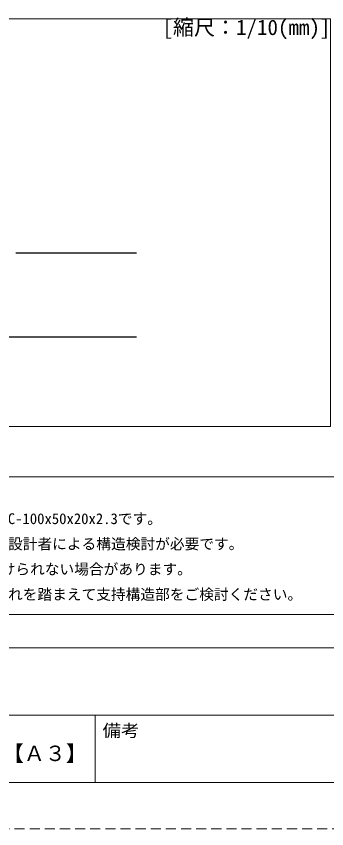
# Model space of a CAD drawing. Units: millimetres on the paper, enlarged 20 times. Extents: x -4100 to 4100, y -2860 to 2860.
# Drawn here: x 2312 to 3051, y -2860 to -927 of the extents above; entities that cross this region are included whole.
import ezdxf
from ezdxf.enums import TextEntityAlignment as Align

# ---------------------------------------------------------------- set-up
doc = ezdxf.new("R2010")
doc.units = ezdxf.units.MM
doc.header["$LTSCALE"] = 20
doc.linetypes.add('DASHED1', pattern=[1.8, 1.2, -0.6])
doc.layers.add('4-3_野縁', color=2, linetype='Continuous', lineweight=25)
doc.layers.add('F-3_野縁', color=3, linetype='Continuous', lineweight=18)
doc.layers.add('F-6_文字・矢印', color=7, linetype='Continuous')
doc.styles.add('ＭＳ ゴシック', font='')
doc.styles.get('ＭＳ ゴシック').set_extended_font_data('MS Gothic')

msp = doc.modelspace()

# ---------------------------------------------------------------- linework, layer by layer
at = {"layer": '4-3_野縁'}
for p, q in [((2598.06, -1490.68), (2310.67, -1490.68)), ((2598.06, -1690.68), (1120.67, -1690.68))]:
    msp.add_line(p, q, dxfattribs=at)
at = {"layer": 'F-3_野縁'}
for p, q in [((1497.5, -2023), (3820, -2023)), ((1497.5, -2350), (3820, -2350)), ((-3900, -2430), (3900, -2430))]:
    msp.add_line(p, q, dxfattribs=at)
at = {"layer": 'F-3_野縁', "color": 7}
for p, q in [((200, -2590), (3900, -2590)), ((2500, -2590), (2500, -2750)), ((2500, -2590), (2500, -2750))]:
    msp.add_line(p, q, dxfattribs=at)
at = {"layer": 'F-3_野縁', "linetype": 'DASHED1'}
msp.add_line((-4100, -2860), (4100, -2860), dxfattribs=at)
at = {"layer": 'F-3_野縁'}
for points in [[(-3900, 2750), (-3900, -2750), (3900, -2750)], [(-905, -933), (-905, -1903), (3060, -1903)], [(-905, -933), (3060, -933), (3060, -1903)]]:
    msp.add_lwpolyline(points, dxfattribs=at)

# ---------------------------------------------------------------- texts
at = {"layer": 'F-6_文字・矢印', "style": 'ＭＳ ゴシック'}
for s, height, p in [('[縮尺：1/10(mm)]', 36.66, (2660, -983)), ('・標準とする支持構造部は、C-75x45x15x2.3、C-100x50x20x2.3です。', 25.66, (1557.5, -2143)), ('・支持構造部の強度および剛性の設計は、構造設計者による構造検討が必要です。', 25.66, (1557.5, -2203)), ('・複雑な形状の支持構造部(R形状等)には取付けられない場合があります。', 25.66, (1557.5, -2263)), ('・本金具のレベル調整は最大15mmまでです。これを踏まえて支持構造部をご検討ください。', 25.66, (1557.5, -2323)), ('【Ａ３】', 36.66, (2280, -2710))]:
    msp.add_text(s, height=height, dxfattribs=at).set_placement(p, align=Align.BOTTOM_LEFT)
at = {"layer": 'F-6_文字・矢印', "style": 'ＭＳ ゴシック', "width": 1.1}
msp.add_text('備考', height=29.33, dxfattribs=at).set_placement((2517.26, -2650), align=Align.BOTTOM_LEFT)

doc.saveas('drawing.dxf')
